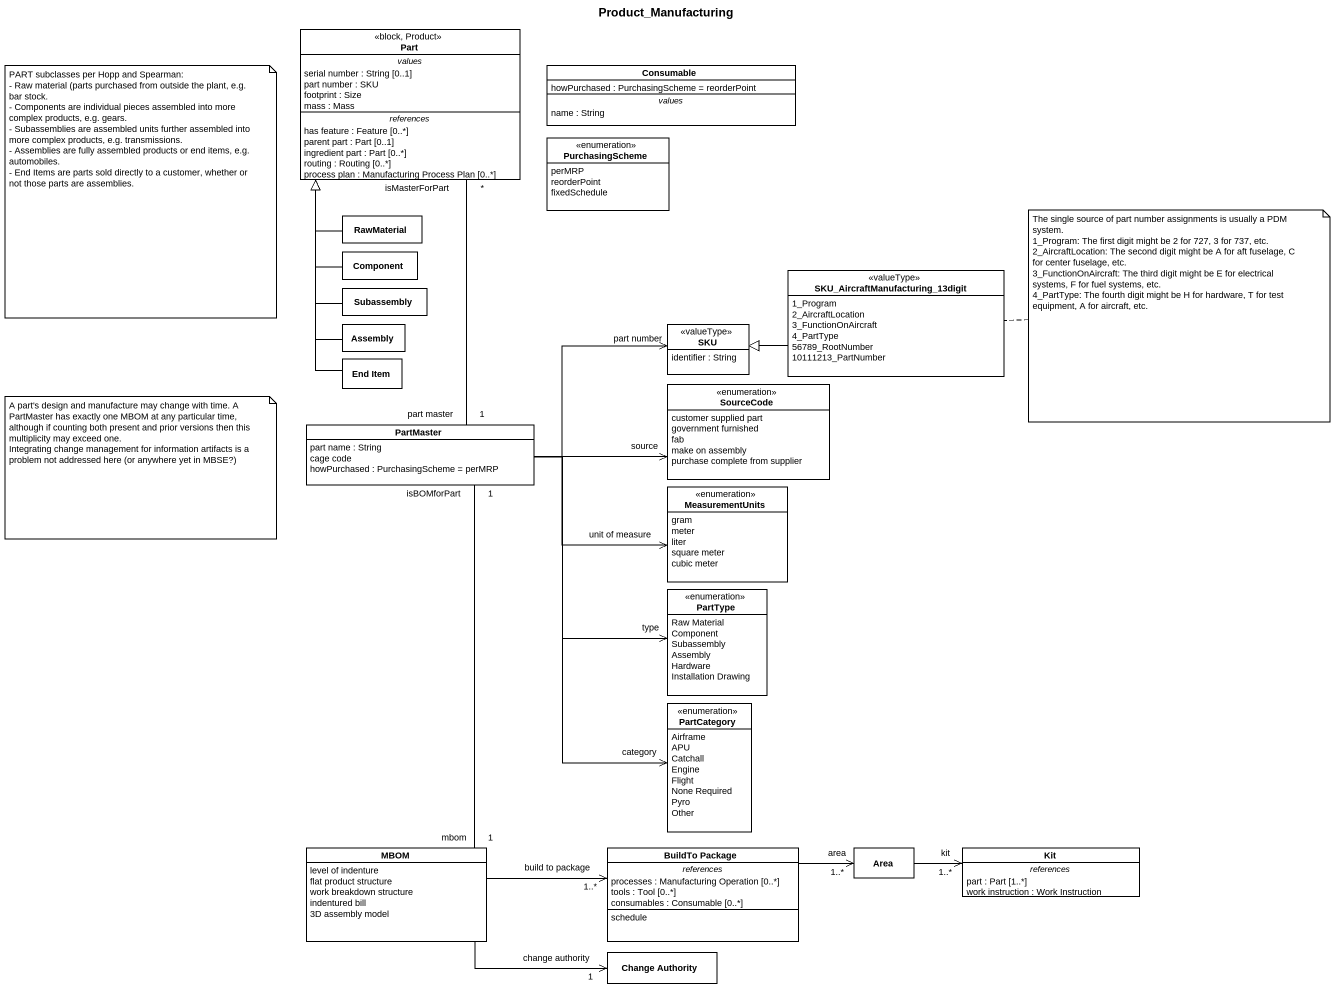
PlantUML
@startuml
title Product_Manufacturing
hide circle
hide empty members
class Part <<block, Product>> {
  -- values --
  serial number : String [0..1]
  part number : SKU
  footprint : Size
  mass : Mass
  -- references --
  has feature : Feature [0..*]
  parent part : Part [0..1]
  ingredient part : Part [0..*]
  routing : Routing [0..*]
  process plan : Manufacturing Process Plan [0..*]
}
class Consumable {
  howPurchased : PurchasingScheme = reorderPoint
  -- values --
  name : String
}
enum PurchasingScheme {
  perMRP
  reorderPoint
  fixedSchedule
}
class RawMaterial
class "Component" as Component_
class Subassembly
class "SKU_AircraftManufacturing_13digit" as SKU_AircraftManufacturing <<valueType>> {
  1_Program
  2_AircraftLocation
  3_FunctionOnAircraft
  4_PartType
  56789_RootNumber
  10111213_PartNumber
}
class Assembly
class SKU <<valueType>> {
  identifier : String
}
class "End Item" as End_Item
enum SourceCode {
  customer supplied part
  government furnished
  fab
  make on assembly
  purchase complete from supplier
}
class PartMaster {
  part name : String
  cage code
  howPurchased : PurchasingScheme = perMRP
}
enum MeasurementUnits {
  gram
  meter
  liter
  square meter
  cubic meter
}
enum PartType {
  Raw Material
  Component
  Subassembly
  Assembly
  Hardware
  Installation Drawing
}
enum PartCategory {
  Airframe
  APU
  Catchall
  Engine
  Flight
  None Required
  Pyro
  Other
}
class MBOM {
  level of indenture
  flat product structure
  work breakdown structure
  indentured bill
  3D assembly model
}
class "BuildTo Package" as BuildTo_Package {
  -- references --
  processes : Manufacturing Operation [0..*]
  tools : Tool [0..*]
  consumables : Consumable [0..*]
  --
  schedule
}
class Area
class Kit {
  -- references --
  part : Part [1..*]
  work instruction : Work Instruction
}
class "Change Authority" as Change_Authority
Part "isMasterForPart\n*" -- "part master\n1" PartMaster
RawMaterial -up-|> Part
Component_ -up-|> Part
Subassembly -up-|> Part
SKU_AircraftManufacturing -left-|> SKU
Assembly -up-|> Part
End_Item -up-|> Part
SourceCode "source" <-left- PartMaster
PartMaster -right-> "part number" SKU
PartMaster --> "type" PartType
PartMaster --> "category" PartCategory
MeasurementUnits "unit of measure" <-left- PartMaster
MBOM "mbom\n1" -up- "isBOMforPart\n1" PartMaster
MBOM -right-> "build to package\n1..*" BuildTo_Package
MBOM -right-> "change authority\n1" Change_Authority
BuildTo_Package -right-> "area\n1..*" Area
Area -right-> "kit\n1..*" Kit
note as N1
  PART subclasses per Hopp and Spearman:
  - Raw material (parts purchased from outside the plant, e.g. bar stock.
  - Components are individual pieces assembled into more complex products, e.g. gears.
  - Subassemblies are assembled units further assembled into more complex products, e.g. transmissions.
  - Assemblies are fully assembled products or end items, e.g. automobiles.
  - End Items are parts sold directly to a customer, whether or not those parts are assemblies.
end note
note right of SKU_AircraftManufacturing
  The single source of part number assignments is usually a PDM system.
  1_Program: The first digit might be 2 for 727, 3 for 737, etc.
  2_AircraftLocation: The second digit might be A for aft fuselage, C for center fuselage, etc.
  3_FunctionOnAircraft: The third digit might be E for electrical systems, F for fuel systems, etc.
  4_PartType: The fourth digit might be H for hardware, T for test equipment, A for aircraft, etc.
end note
note as N3
  A part's design and manufacture may change with time. A PartMaster has exactly one MBOM at any particular time, although if counting both present and prior versions then this multiplicity may exceed one.
  Integrating change management for information artifacts is a problem not addressed here (or anywhere yet in MBSE?)
end note
@enduml
